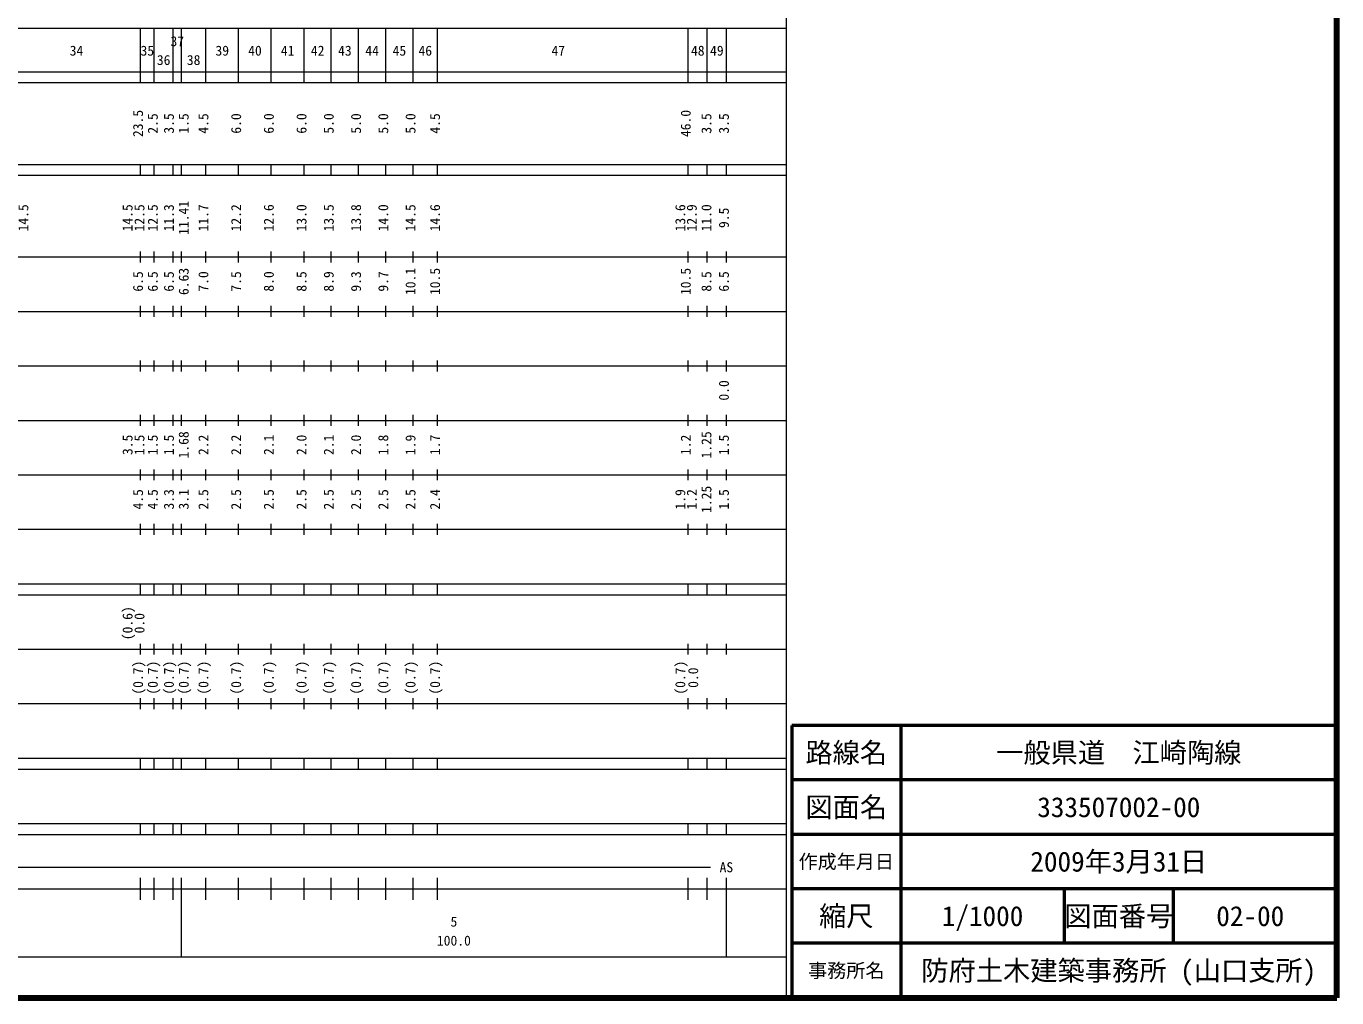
# Model space of a CAD drawing. Units: millimetres on the paper, enlarged 1000 times. Extents: x 40000 to 680000, y 20000 to 380000.
# Drawn here: x 439527 to 680000, y 20000 to 198357 of the extents above; entities that cross this region are included whole.
import ezdxf
from ezdxf.enums import TextEntityAlignment as Align

# ---------------------------------------------------------------- set-up
doc = ezdxf.new("R2010")
doc.units = ezdxf.units.MM
doc.header["$LTSCALE"] = 1000
for name, color, linetype, lineweight in [('M-TTL', 2, 'Continuous', 140), ('M-TTL-BAND', 7, 'Continuous', 13), ('M-TTL-FRAM', 2, 'Continuous', 50), ('M-TTL-LINE', 7, 'Continuous', 50)]:
    doc.layers.add(name, color=color, linetype=linetype, lineweight=lineweight)
doc.layers.add('M-TTL-TXT', color=7, linetype='Continuous')
doc.styles.add('ＭＳ ゴシック', font='')
doc.styles.get('ＭＳ ゴシック').set_extended_font_data('MS Gothic')

msp = doc.modelspace()

# ---------------------------------------------------------------- linework, layer by layer
at = {"layer": 'M-TTL'}
for p, q in [((680000, 20000), (680000, 380000)), ((40000, 20000), (680000, 20000))]:
    msp.add_line(p, q, dxfattribs=at)
at = {"layer": 'M-TTL-BAND'}
for p, q in [((579000, 20000), (579000, 370000)), ((68000, 198000), (579000, 198000)), ((460500, 188000), (460500, 198000)), ((463000, 188000), (463000, 198000)), ((466500, 188000), (466500, 198000)), ((468000, 188000), (468000, 198000)), ((472500, 188000), (472500, 198000)), ((478500, 188000), (478500, 198000)), ((484500, 188000), (484500, 198000)), ((490500, 188000), (490500, 198000)), ((495500, 188000), (495500, 198000)), ((500500, 188000), (500500, 198000)), ((505500, 188000), (505500, 198000)), ((510500, 188000), (510500, 198000)), ((515000, 188000), (515000, 198000)), ((561000, 188000), (561000, 198000)), ((564500, 188000), (564500, 198000)), ((568000, 188000), (568000, 198000)), ((40000, 190000), (579000, 190000)), ((40000, 188000), (579000, 188000)), ((40000, 173000), (579000, 173000)), ((40000, 171000), (579000, 171000)), ((460500, 171000), (460500, 173000)), ((463000, 171000), (463000, 173000)), ((466500, 171000), (466500, 173000)), ((468000, 171000), (468000, 173000)), ((472500, 171000), (472500, 173000)), ((478500, 171000), (478500, 173000)), ((484500, 171000), (484500, 173000)), ((490500, 171000), (490500, 173000)), ((495500, 171000), (495500, 173000)), ((500500, 171000), (500500, 173000)), ((505500, 171000), (505500, 173000)), ((510500, 171000), (510500, 173000)), ((515000, 171000), (515000, 173000)), ((561000, 171000), (561000, 173000)), ((564500, 171000), (564500, 173000)), ((568000, 171000), (568000, 173000)), ((460500, 155000), (460500, 157000)), ((463000, 155000), (463000, 157000)), ((466500, 155000), (466500, 157000)), ((468000, 155000), (468000, 157000)), ((472500, 155000), (472500, 157000)), ((478500, 155000), (478500, 157000)), ((484500, 155000), (484500, 157000)), ((490500, 155000), (490500, 157000)), ((495500, 155000), (495500, 157000)), ((500500, 155000), (500500, 157000)), ((505500, 155000), (505500, 157000)), ((510500, 155000), (510500, 157000)), ((515000, 155000), (515000, 157000)), ((561000, 155000), (561000, 157000)), ((564500, 155000), (564500, 157000)), ((568000, 155000), (568000, 157000)), ((40000, 156000), (579000, 156000)), ((460500, 145000), (460500, 147000)), ((463000, 145000), (463000, 147000)), ((466500, 145000), (466500, 147000)), ((468000, 145000), (468000, 147000)), ((472500, 145000), (472500, 147000)), ((478500, 145000), (478500, 147000)), ((484500, 145000), (484500, 147000)), ((490500, 145000), (490500, 147000)), ((495500, 145000), (495500, 147000)), ((500500, 145000), (500500, 147000)), ((505500, 145000), (505500, 147000)), ((510500, 145000), (510500, 147000)), ((515000, 145000), (515000, 147000)), ((561000, 145000), (561000, 147000)), ((564500, 145000), (564500, 147000)), ((568000, 145000), (568000, 147000)), ((46000, 146000), (579000, 146000)), ((52000, 136000), (579000, 136000)), ((460500, 135000), (460500, 137000)), ((463000, 135000), (463000, 137000)), ((466500, 135000), (466500, 137000)), ((468000, 135000), (468000, 137000)), ((472500, 135000), (472500, 137000)), ((478500, 135000), (478500, 137000)), ((484500, 135000), (484500, 137000)), ((490500, 135000), (490500, 137000)), ((495500, 135000), (495500, 137000)), ((500500, 135000), (500500, 137000)), ((505500, 135000), (505500, 137000)), ((510500, 135000), (510500, 137000)), ((515000, 135000), (515000, 137000)), ((561000, 135000), (561000, 137000)), ((564500, 135000), (564500, 137000)), ((568000, 135000), (568000, 137000)), ((46000, 126000), (579000, 126000)), ((460500, 125000), (460500, 127000)), ((463000, 125000), (463000, 127000)), ((466500, 125000), (466500, 127000)), ((468000, 125000), (468000, 127000)), ((472500, 125000), (472500, 127000)), ((478500, 125000), (478500, 127000)), ((484500, 125000), (484500, 127000)), ((490500, 125000), (490500, 127000)), ((495500, 125000), (495500, 127000)), ((500500, 125000), (500500, 127000)), ((505500, 125000), (505500, 127000)), ((510500, 125000), (510500, 127000)), ((515000, 125000), (515000, 127000)), ((561000, 125000), (561000, 127000)), ((564500, 125000), (564500, 127000)), ((568000, 125000), (568000, 127000)), ((52000, 116000), (579000, 116000)), ((460500, 115000), (460500, 117000)), ((463000, 115000), (463000, 117000)), ((466500, 115000), (466500, 117000)), ((468000, 115000), (468000, 117000)), ((472500, 115000), (472500, 117000)), ((478500, 115000), (478500, 117000)), ((484500, 115000), (484500, 117000)), ((490500, 115000), (490500, 117000)), ((495500, 115000), (495500, 117000)), ((500500, 115000), (500500, 117000)), ((505500, 115000), (505500, 117000)), ((510500, 115000), (510500, 117000)), ((515000, 115000), (515000, 117000)), ((561000, 115000), (561000, 117000)), ((564500, 115000), (564500, 117000)), ((568000, 115000), (568000, 117000)), ((46000, 106000), (579000, 106000)), ((460500, 105000), (460500, 107000)), ((463000, 105000), (463000, 107000)), ((466500, 105000), (466500, 107000)), ((468000, 105000), (468000, 107000)), ((472500, 105000), (472500, 107000)), ((478500, 105000), (478500, 107000)), ((484500, 105000), (484500, 107000)), ((490500, 105000), (490500, 107000)), ((495500, 105000), (495500, 107000)), ((500500, 105000), (500500, 107000)), ((505500, 105000), (505500, 107000)), ((510500, 105000), (510500, 107000)), ((515000, 105000), (515000, 107000)), ((561000, 105000), (561000, 107000)), ((564500, 105000), (564500, 107000)), ((568000, 105000), (568000, 107000)), ((40000, 96000), (579000, 96000)), ((40000, 94000), (579000, 94000)), ((460500, 94000), (460500, 96000)), ((463000, 94000), (463000, 96000)), ((466500, 94000), (466500, 96000)), ((468000, 94000), (468000, 96000)), ((472500, 94000), (472500, 96000)), ((478500, 94000), (478500, 96000)), ((484500, 94000), (484500, 96000)), ((490500, 94000), (490500, 96000)), ((495500, 94000), (495500, 96000)), ((500500, 94000), (500500, 96000)), ((505500, 94000), (505500, 96000)), ((510500, 94000), (510500, 96000)), ((515000, 94000), (515000, 96000)), ((561000, 94000), (561000, 96000)), ((564500, 94000), (564500, 96000)), ((568000, 94000), (568000, 96000)), ((460500, 83000), (460500, 85000)), ((463000, 83000), (463000, 85000)), ((466500, 83000), (466500, 85000)), ((468000, 83000), (468000, 85000)), ((472500, 83000), (472500, 85000)), ((478500, 83000), (478500, 85000)), ((484500, 83000), (484500, 85000)), ((490500, 83000), (490500, 85000)), ((495500, 83000), (495500, 85000)), ((500500, 83000), (500500, 85000)), ((505500, 83000), (505500, 85000)), ((510500, 83000), (510500, 85000)), ((515000, 83000), (515000, 85000)), ((561000, 83000), (561000, 85000)), ((564500, 83000), (564500, 85000)), ((568000, 83000), (568000, 85000)), ((49000, 84000), (579000, 84000)), ((460500, 73000), (460500, 75000)), ((463000, 73000), (463000, 75000)), ((466500, 73000), (466500, 75000)), ((468000, 73000), (468000, 75000)), ((472500, 73000), (472500, 75000)), ((478500, 73000), (478500, 75000)), ((484500, 73000), (484500, 75000)), ((490500, 73000), (490500, 75000)), ((495500, 73000), (495500, 75000)), ((500500, 73000), (500500, 75000)), ((505500, 73000), (505500, 75000)), ((510500, 73000), (510500, 75000)), ((515000, 73000), (515000, 75000)), ((561000, 73000), (561000, 75000)), ((564500, 73000), (564500, 75000)), ((568000, 73000), (568000, 75000)), ((40000, 74000), (579000, 74000)), ((40000, 64000), (579000, 64000)), ((460500, 62000), (460500, 64000)), ((463000, 62000), (463000, 64000)), ((466500, 62000), (466500, 64000)), ((468000, 62000), (468000, 64000)), ((472500, 62000), (472500, 64000)), ((478500, 62000), (478500, 64000)), ((484500, 62000), (484500, 64000)), ((490500, 62000), (490500, 64000)), ((495500, 62000), (495500, 64000)), ((500500, 62000), (500500, 64000)), ((505500, 62000), (505500, 64000)), ((510500, 62000), (510500, 64000)), ((515000, 62000), (515000, 64000)), ((561000, 62000), (561000, 64000)), ((564500, 62000), (564500, 64000)), ((568000, 62000), (568000, 64000)), ((40000, 62000), (579000, 62000)), ((40000, 52000), (579000, 52000)), ((460500, 50000), (460500, 52000)), ((463000, 50000), (463000, 52000)), ((466500, 50000), (466500, 52000)), ((468000, 50000), (468000, 52000)), ((472500, 50000), (472500, 52000)), ((478500, 50000), (478500, 52000)), ((484500, 50000), (484500, 52000)), ((490500, 50000), (490500, 52000)), ((495500, 50000), (495500, 52000)), ((500500, 50000), (500500, 52000)), ((505500, 50000), (505500, 52000)), ((510500, 50000), (510500, 52000)), ((515000, 50000), (515000, 52000)), ((561000, 50000), (561000, 52000)), ((564500, 50000), (564500, 52000)), ((568000, 50000), (568000, 52000)), ((40000, 50000), (579000, 50000)), ((71000, 44000), (565080, 44000)), ((460500, 38000), (460500, 42000)), ((463000, 38000), (463000, 42000)), ((466500, 38000), (466500, 42000)), ((468000, 27500), (468000, 42000)), ((472500, 38000), (472500, 42000)), ((478500, 38000), (478500, 42000)), ((484500, 38000), (484500, 42000)), ((490500, 38000), (490500, 42000)), ((495500, 38000), (495500, 42000)), ((500500, 38000), (500500, 42000)), ((505500, 38000), (505500, 42000)), ((510500, 38000), (510500, 42000)), ((515000, 38000), (515000, 42000)), ((561000, 38000), (561000, 42000)), ((564500, 38000), (564500, 42000)), ((568000, 27500), (568000, 42000)), ((40000, 40000), (579000, 40000)), ((68000, 27500), (579000, 27500))]:
    msp.add_line(p, q, dxfattribs=at)
at = {"layer": 'M-TTL-FRAM'}
for p, q in [((680000, 70000), (580000, 70000)), ((580000, 70000), (580000, 20000))]:
    msp.add_line(p, q, dxfattribs=at)
at = {"layer": 'M-TTL-LINE'}
for p, q in [((600000, 70000), (600000, 20000)), ((680000, 60000), (580000, 60000)), ((680000, 50000), (580000, 50000)), ((680000, 40000), (580000, 40000)), ((630000, 40000), (630000, 30000)), ((650000, 40000), (650000, 30000)), ((680000, 30000), (580000, 30000))]:
    msp.add_line(p, q, dxfattribs=at)

# ---------------------------------------------------------------- texts
at = {"layer": 'M-TTL-BAND', "style": 'ＭＳ ゴシック'}
for s, p in [('37', (467250, 194126)), ('34', (448750, 192405)), ('35', (461750, 192405)), ('36', (464750, 190687)), ('38', (470250, 190687)), ('39', (475500, 192405)), ('40', (481500, 192405)), ('41', (487500, 192405)), ('42', (493000, 192405)), ('43', (498000, 192405)), ('44', (503000, 192405)), ('45', (508000, 192405)), ('46', (512750, 192405)), ('47', (537162, 192405)), ('48', (562750, 192405)), ('49', (566250, 192405)), ('AS', (568000, 42500)), ('5', (518000, 32523)), ('100.0', (518000, 29033))]:
    msp.add_text(s, height=1833, dxfattribs=at).set_placement(p, align=Align.BOTTOM_CENTER)
for s, p in [('23.5', (461500, 180500)), ('46.0', (562000, 180500)), ('2.5', (464211, 180500)), ('3.5', (467166, 180500)), ('1.5', (469883, 180500)), ('4.5', (473500, 180500)), ('6.0', (479500, 180500)), ('6.0', (485500, 180500)), ('6.0', (491500, 180500)), ('5.0', (496500, 180500)), ('5.0', (501500, 180500)), ('5.0', (506500, 180500)), ('5.0', (511500, 180500)), ('4.5', (516000, 180500)), ('3.5', (565798, 180500)), ('3.5', (569000, 180500)), ('11.41', (469883, 163174)), ('14.5', (440471, 163174)), ('14.5', (459583, 163174)), ('12.5', (461766, 163174)), ('12.5', (464211, 163174)), ('11.3', (467166, 163174)), ('11.7', (473500, 163174)), ('12.2', (479500, 163174)), ('12.6', (485500, 163174)), ('13.0', (491500, 163174)), ('13.5', (496500, 163174)), ('13.8', (501500, 163174)), ('14.0', (506500, 163174)), ('14.5', (511500, 163174)), ('14.6', (516000, 163174)), ('13.6', (561000, 163174)), ('12.9', (563112, 163174)), ('11.0', (565798, 163174)), ('9.5', (569000, 163174)), ('6.5', (461500, 151500)), ('6.5', (464211, 151500)), ('6.5', (467166, 151500)), ('6.63', (469883, 151500)), ('7.0', (473500, 151500)), ('7.5', (479500, 151500)), ('8.0', (485500, 151500)), ('8.5', (491500, 151500)), ('8.9', (496500, 151500)), ('9.3', (501500, 151500)), ('9.7', (506500, 151500)), ('10.1', (511500, 151500)), ('10.5', (516000, 151500)), ('10.5', (562000, 151500)), ('8.5', (565798, 151500)), ('6.5', (569000, 151500)), ('0.0', (569000, 131500)), ('3.5', (459583, 121500)), ('1.5', (461766, 121500)), ('1.5', (464211, 121500)), ('1.5', (467166, 121500)), ('1.68', (469883, 121500)), ('2.2', (473500, 121500)), ('2.2', (479500, 121500)), ('2.1', (485500, 121500)), ('2.0', (491500, 121500)), ('2.1', (496500, 121500)), ('2.0', (501500, 121500)), ('1.8', (506500, 121500)), ('1.9', (511500, 121500)), ('1.7', (516000, 121500)), ('1.2', (562000, 121500)), ('1.25', (565798, 121500)), ('1.5', (569000, 121500)), ('4.5', (461500, 111500)), ('4.5', (464211, 111500)), ('3.3', (467166, 111500)), ('3.1', (469883, 111500)), ('2.5', (473500, 111500)), ('2.5', (479500, 111500)), ('2.5', (485500, 111500)), ('2.5', (491500, 111500)), ('2.5', (496500, 111500)), ('2.5', (501500, 111500)), ('2.5', (506500, 111500)), ('2.5', (511500, 111500)), ('2.4', (516000, 111500)), ('1.9', (561000, 111500)), ('1.2', (563112, 111500)), ('1.25', (565798, 111500)), ('1.5', (569000, 111500)), ('(0.6)', (459583, 88764)), ('0.0', (461766, 88764)), ('(0.7)', (461500, 78764)), ('(0.7)', (464211, 78764)), ('(0.7)', (467166, 78764)), ('(0.7)', (469883, 78764)), ('(0.7)', (473500, 78764)), ('(0.7)', (479500, 78764)), ('(0.7)', (485500, 78764)), ('(0.7)', (491500, 78764)), ('(0.7)', (496500, 78764)), ('(0.7)', (501500, 78764)), ('(0.7)', (506500, 78764)), ('(0.7)', (511500, 78764)), ('(0.7)', (516000, 78764)), ('(0.7)', (561000, 78764)), ('0.0', (563370, 78764))]:
    msp.add_text(s, height=1833, rotation=90, dxfattribs=at).set_placement(p, align=Align.BOTTOM_CENTER)
at = {"layer": 'M-TTL-TXT', "style": 'ＭＳ ゴシック'}
for s, height, p in [('路線名', 3666, (590000, 65000)), ('一般県道\u3000江崎陶線', 3666, (640000, 65000)), ('図面名', 3666, (590000, 55000)), ('333507002-00', 3666, (640000, 55000)), ('作成年月日', 2566, (590000, 45000)), ('2009年3月31日', 3666, (640000, 45000)), ('縮尺', 3666, (590000, 35000)), ('1/1000', 3666, (615000, 35000)), ('図面番号', 3666, (640000, 35000)), ('02-00', 3666, (664125, 35000)), ('事務所名', 2566, (590000, 25000)), ('防府土木建築事務所 (山口支所)', 3666, (640000, 25000))]:
    msp.add_text(s, height=height, dxfattribs=at).set_placement(p, align=Align.MIDDLE_CENTER)

doc.saveas('drawing.dxf')
